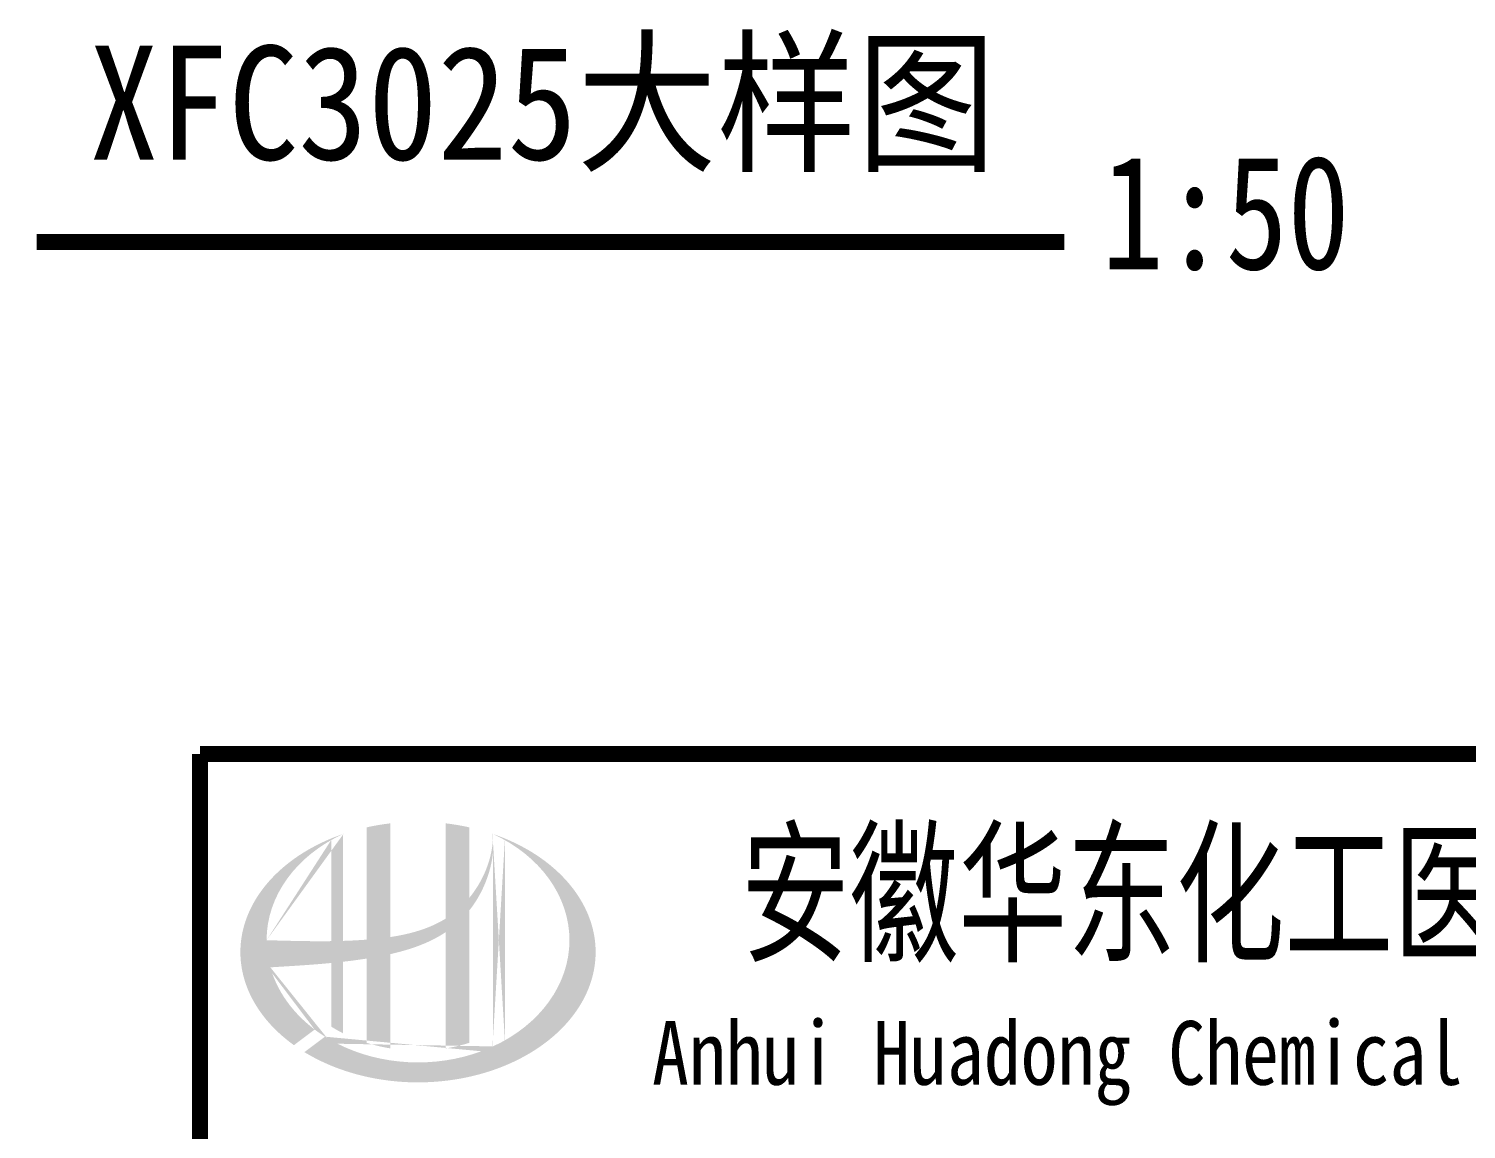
# Model space of a CAD drawing. Extents: x 4796190 to 4921527, y -485691 to -238224.
# Drawn here: x 4885626 to 4891938, y -480338 to -475507 of the extents above; entities that cross this region are included whole.
import ezdxf
from ezdxf.enums import TextEntityAlignment as Align

# ---------------------------------------------------------------- set-up
doc = ezdxf.new("R2010")
doc.units = 0
doc.header["$LTSCALE"] = 1000
doc.header["$MEASUREMENT"] = 0
doc.layers.get('0').update_dxf_attribs({"linetype": 'CONTINUOUS'})
doc.layers.add('图名', color=15, linetype='CONTINUOUS')
doc.styles.add('宋体', font='', dxfattribs={"width": 0.7})
doc.styles.get('宋体').set_extended_font_data('SimSun')

msp = doc.modelspace()

# ---------------------------------------------------------------- hatches: boundary and pattern name
h = msp.add_hatch(color=256)
edge = h.paths.add_edge_path()
edge.add_spline(control_points=[(4887213.7, -479569.1), (4887219.8, -479567.7), (4887225.9, -479566.3), (4887275, -479554.4), (4887317.6, -479541.4), (4887392.6, -479510.3), (4887425.6, -479493.3), (4887456.4, -479472.7)], knot_values=[61.629012, 61.629012, 61.629012, 61.629012, 63.330431, 63.330431, 75.353634, 75.353634, 85.398649, 85.398649, 85.398649, 85.398649], degree=3, periodic=0)
edge.add_line((4887456.4, -479472.7), (4887456.4, -479983))
edge.add_spline(control_points=[(4887456.4, -479983), (4887473.6, -479980.2), (4887490.6, -479976.9), (4887525.3, -479968.8), (4887543, -479964), (4887560.4, -479958.5)], knot_values=[4.908456, 4.908456, 4.908456, 4.908456, 4.992821, 4.992821, 5.083034, 5.083034, 5.083034, 5.083034], degree=3, periodic=0)
edge.add_line((4887560.4, -479958.5), (4887560.4, -479377.1))
edge.add_spline(control_points=[(4887560.4, -479377.1), (4887569.1, -479366.2), (4887577.3, -479354.8), (4887603.4, -479315.2), (4887619, -479285.2), (4887648.3, -479212.4), (4887659.5, -479168.6), (4887664.2, -479123.3), (4887664.3, -479122), (4887664.4, -479120.8)], knot_values=[97.991744, 97.991744, 97.991744, 97.991744, 101.64219, 101.64219, 110.337975, 110.337975, 121.934322, 121.934322, 122.270691, 122.270691, 122.270691, 122.270691], degree=3, periodic=0)
edge.add_line((4887664.4, -479120.8), (4887664.4, -479050.3))
edge.add_spline(control_points=[(4887664.4, -479050.3), (4887664.3, -479058), (4887664, -479065.7), (4887663.4, -479073.4)], knot_values=[126.194075, 126.194075, 126.194075, 126.194075, 128.396762, 128.396762, 128.396762, 128.396762], degree=3, periodic=0)
edge.add_spline(control_points=[(4887663.4, -479073.4), (4887662.9, -479079.6), (4887662.3, -479085.8), (4887661.5, -479092)], knot_values=[124.417049, 124.417049, 124.417049, 124.417049, 126.194075, 126.194075, 126.194075, 126.194075], degree=3, periodic=0)
edge.add_spline(control_points=[(4887661.5, -479092), (4887660.4, -479101.1), (4887658.9, -479110.2), (4887657.1, -479119.3)], knot_values=[121.80529, 121.80529, 121.80529, 121.80529, 124.417049, 124.417049, 124.417049, 124.417049], degree=3, periodic=0)
edge.add_spline(control_points=[(4887657.1, -479119.3), (4887654.8, -479131.5), (4887651.8, -479143.6), (4887648.3, -479155.6)], knot_values=[118.31574, 118.31574, 118.31574, 118.31574, 121.80529, 121.80529, 121.80529, 121.80529], degree=3, periodic=0)
edge.add_spline(control_points=[(4887648.3, -479155.6), (4887644.8, -479167.7), (4887640.8, -479179.8), (4887636.2, -479191.6)], knot_values=[114.795988, 114.795988, 114.795988, 114.795988, 118.31574, 118.31574, 118.31574, 118.31574], degree=3, periodic=0)
edge.add_spline(control_points=[(4887636.2, -479191.6), (4887631.7, -479203.3), (4887626.8, -479214.8), (4887621.3, -479226.2)], knot_values=[111.329641, 111.329641, 111.329641, 111.329641, 114.795988, 114.795988, 114.795988, 114.795988], degree=3, periodic=0)
edge.add_spline(control_points=[(4887621.3, -479226.2), (4887615.8, -479237.7), (4887609.8, -479249.1), (4887603.3, -479260.2)], knot_values=[107.79529, 107.79529, 107.79529, 107.79529, 111.329641, 111.329641, 111.329641, 111.329641], degree=3, periodic=0)
edge.add_spline(control_points=[(4887603.3, -479260.2), (4887597, -479271), (4887590.3, -479281.5), (4887583.2, -479291.8)], knot_values=[104.343579, 104.343579, 104.343579, 104.343579, 107.79529, 107.79529, 107.79529, 107.79529], degree=3, periodic=0)
edge.add_spline(control_points=[(4887583.2, -479291.8), (4887576, -479302.2), (4887568.4, -479312.2), (4887560.4, -479321.9)], knot_values=[100.8507, 100.8507, 100.8507, 100.8507, 104.343579, 104.343579, 104.343579, 104.343579], degree=3, periodic=0)
edge.add_line((4887560.4, -479321.9), (4887560.4, -479012.7))
edge.add_spline(control_points=[(4887560.4, -479012.7), (4887526.4, -479005.1), (4887491.6, -478999.2), (4887456.4, -478995.1)], knot_values=[4.423999, 4.423999, 4.423999, 4.423999, 4.558741, 4.558741, 4.558741, 4.558741], degree=3, periodic=0)
edge.add_line((4887456.4, -478995.1), (4887456.4, -479413.3))
edge.add_spline(control_points=[(4887456.4, -479413.3), (4887384.5, -479457.8), (4887300.3, -479481), (4887213.7, -479494.1)], knot_values=[63.246215, 63.246215, 63.246215, 63.246215, 87.689124, 87.689124, 87.689124, 87.689124], degree=3, periodic=0)
edge.add_line((4887213.7, -479494.1), (4887213.7, -478995.1))
edge.add_spline(control_points=[(4887213.7, -478995.1), (4887178.6, -478999.2), (4887143.8, -479005.1), (4887109.7, -479012.7)], knot_values=[4.866038, 4.866038, 4.866038, 4.866038, 5.000777, 5.000777, 5.000777, 5.000777], degree=3, periodic=0)
edge.add_line((4887109.7, -479012.7), (4887109.7, -479505.5))
edge.add_spline(control_points=[(4887109.7, -479505.5), (4887108.1, -479505.6), (4887073.1, -479508.3), (4887038.5, -479510), (4887005.7, -479511)], knot_values=[43.657356, 43.657356, 43.657356, 43.657356, 44.134253, 53.497092, 53.497092, 53.497092, 53.497092], degree=3, periodic=0)
edge.add_line((4887005.7, -479511), (4887005.7, -479041.9))
edge.add_spline(control_points=[(4887005.7, -479041.9), (4886988.7, -479047.8), (4886972, -479054.1), (4886955.5, -479060.8)], knot_values=[5.14157, 5.14157, 5.14157, 5.14157, 5.212921, 5.212921, 5.212921, 5.212921], degree=3, periodic=0)
edge.add_spline(control_points=[(4886955.5, -479060.8), (4886948.6, -479063.6), (4886941.8, -479066.5), (4886909.6, -479080.7), (4886885, -479093), (4886861.5, -479106.2)], knot_values=[5.212921, 5.212921, 5.212921, 5.212921, 5.24296, 5.24296, 5.355623, 5.355623, 5.355623, 5.355623], degree=3, periodic=0)
edge.add_spline(control_points=[(4886861.5, -479106.2), (4886846.7, -479114.5), (4886832.2, -479123.3), (4886818.2, -479132.4)], knot_values=[5.355623, 5.355623, 5.355623, 5.355623, 5.426974, 5.426974, 5.426974, 5.426974], degree=3, periodic=0)
edge.add_spline(control_points=[(4886818.2, -479132.4), (4886810.8, -479137.2), (4886803.5, -479142.1), (4886790, -479151.6), (4886783.8, -479156.1), (4886777.7, -479160.7)], knot_values=[5.426974, 5.426974, 5.426974, 5.426974, 5.464765, 5.464765, 5.498325, 5.498325, 5.498325, 5.498325], degree=3, periodic=0)
edge.add_spline(control_points=[(4886777.7, -479160.7), (4886751.6, -479180.3), (4886727.5, -479201.2), (4886705.6, -479223.1)], knot_values=[5.498325, 5.498325, 5.498325, 5.498325, 5.641027, 5.641027, 5.641027, 5.641027], degree=3, periodic=0)
edge.add_spline(control_points=[(4886705.6, -479223.1), (4886698.6, -479230.1), (4886691.9, -479237.2), (4886671.4, -479259.8), (4886658.6, -479275.7), (4886646.8, -479291.9)], knot_values=[5.641027, 5.641027, 5.641027, 5.641027, 5.686569, 5.686569, 5.783729, 5.783729, 5.783729, 5.783729], degree=3, periodic=0)
edge.add_spline(control_points=[(4886646.8, -479291.9), (4886631.7, -479312.6), (4886618.3, -479334), (4886605.2, -479359), (4886603.6, -479362.2), (4886602, -479365.3)], knot_values=[5.783729, 5.783729, 5.783729, 5.783729, 5.908374, 5.908374, 5.92643, 5.92643, 5.92643, 5.92643], degree=3, periodic=0)
edge.add_spline(control_points=[(4886602, -479365.3), (4886589.6, -479390.5), (4886579.5, -479416.1), (4886572, -479442)], knot_values=[5.92643, 5.92643, 5.92643, 5.92643, 6.069132, 6.069132, 6.069132, 6.069132], degree=3, periodic=0)
edge.add_spline(control_points=[(4886572, -479442), (4886568.8, -479453.1), (4886566, -479464.3), (4886560.7, -479490.5), (4886558.4, -479505.5), (4886557, -479520.6)], knot_values=[6.069132, 6.069132, 6.069132, 6.069132, 6.130179, 6.130179, 6.211834, 6.211834, 6.211834, 6.211834], degree=3, periodic=0)
edge.add_spline(control_points=[(4886557, -479520.6), (4886555.7, -479533.7), (4886555.1, -479546.9), (4886555.1, -479560.1)], knot_values=[6.211834, 6.211834, 6.211834, 6.211834, 6.283185, 6.283185, 6.283185, 6.283185], degree=3, periodic=0)
edge.add_spline(control_points=[(4886555.1, -479560.1), (4886555.1, -479569.5), (4886555.4, -479578.8), (4886556, -479588.1)], knot_values=[6.283185, 6.283185, 6.283185, 6.283185, 6.333655, 6.333655, 6.333655, 6.333655], degree=3, periodic=0)
edge.add_spline(control_points=[(4886556, -479588.1), (4886557.3, -479606.8), (4886559.8, -479625.4), (4886563.6, -479643.9)], knot_values=[6.333655, 6.333655, 6.333655, 6.333655, 6.434594, 6.434594, 6.434594, 6.434594], degree=3, periodic=0)
edge.add_spline(control_points=[(4886563.6, -479643.9), (4886563.8, -479645.1), (4886564.1, -479646.3), (4886568, -479664.8), (4886572.8, -479682), (4886578.6, -479699)], knot_values=[6.434594, 6.434594, 6.434594, 6.434594, 6.441278, 6.441278, 6.535532, 6.535532, 6.535532, 6.535532], degree=3, periodic=0)
edge.add_spline(control_points=[(4886578.6, -479699), (4886584.9, -479717.2), (4886592.4, -479735.3), (4886601.1, -479753.1)], knot_values=[6.535532, 6.535532, 6.535532, 6.535532, 6.636471, 6.636471, 6.636471, 6.636471], degree=3, periodic=0)
edge.add_spline(control_points=[(4886601.1, -479753.1), (4886603.3, -479757.6), (4886605.6, -479762), (4886615, -479779.7), (4886622.7, -479792.7), (4886631, -479805.5)], knot_values=[6.636471, 6.636471, 6.636471, 6.636471, 6.661894, 6.661894, 6.73741, 6.73741, 6.73741, 6.73741], degree=3, periodic=0)
edge.add_spline(control_points=[(4886631, -479805.5), (4886642.2, -479822.7), (4886654.6, -479839.5), (4886668.1, -479855.9)], knot_values=[6.73741, 6.73741, 6.73741, 6.73741, 6.838349, 6.838349, 6.838349, 6.838349], degree=3, periodic=0)
edge.add_spline(control_points=[(4886668.1, -479855.9), (4886674, -479863), (4886680.2, -479870.1), (4886694.7, -479886.1), (4886703.2, -479894.9), (4886712.1, -479903.5)], knot_values=[6.838349, 6.838349, 6.838349, 6.838349, 6.88251, 6.88251, 6.939288, 6.939288, 6.939288, 6.939288], degree=3, periodic=0)
edge.add_spline(control_points=[(4886712.1, -479903.5), (4886727.9, -479918.9), (4886744.8, -479933.7), (4886762.7, -479947.9)], knot_values=[6.939288, 6.939288, 6.939288, 6.939288, 7.040227, 7.040227, 7.040227, 7.040227], degree=3, periodic=0)
edge.add_spline(control_points=[(4886762.7, -479947.9), (4886771.6, -479955), (4886780.8, -479962), (4886790.2, -479968.8)], knot_values=[7.040227, 7.040227, 7.040227, 7.040227, 7.090696, 7.090696, 7.090696, 7.090696], degree=3, periodic=0)
edge.add_line((4886790.2, -479968.8), (4886881.4, -479900.4))
edge.add_ellipse((4887335.1, -479508.1), major_axis=(665, 0), ratio=0.806676, start_angle=192.81901, end_angle=226.98533, ccw=False)
edge.add_spline(control_points=[(4886686.6, -479627.2), (4886710.7, -479625.7), (4886734.7, -479624.2), (4886823.4, -479618.7), (4886888.2, -479614.4), (4886953.7, -479608.1)], knot_values=[11.398263, 11.398263, 11.398263, 11.398263, 18.40729, 18.40729, 37.18094, 37.18094, 37.18094, 37.18094], degree=3, periodic=0)
edge.add_line((4886953.7, -479608.1), (4886953.7, -479887.1))
edge.add_spline(control_points=[(4886953.7, -479887.1), (4886957.3, -479889.4), (4886960.9, -479891.6), (4886977.8, -479901.8), (4886991.6, -479909.3), (4887005.7, -479916.5)], knot_values=[4.049945, 4.049945, 4.049945, 4.049945, 4.072021, 4.072021, 4.153257, 4.153257, 4.153257, 4.153257], degree=3, periodic=0)
edge.add_line((4887005.7, -479916.5), (4887005.7, -479602.6))
edge.add_spline(control_points=[(4887005.7, -479602.6), (4887037.9, -479598.9), (4887070.3, -479594.7), (4887105.2, -479589.3), (4887107.5, -479589), (4887109.7, -479588.6)], knot_values=[42.135009, 42.135009, 42.135009, 42.135009, 51.307228, 51.307228, 51.948574, 51.948574, 51.948574, 51.948574], degree=3, periodic=0)
edge.add_line((4887109.7, -479588.6), (4887109.7, -479958.5))
edge.add_spline(control_points=[(4887109.7, -479958.5), (4887143.4, -479969.1), (4887178.2, -479977.3), (4887213.7, -479983)], knot_values=[4.34174, 4.34174, 4.34174, 4.34174, 4.516316, 4.516316, 4.516316, 4.516316], degree=3, periodic=0)
edge.add_line((4887213.7, -479983), (4887213.7, -479569.1))
edge = h.paths.add_edge_path(flags=16)
edge.add_ellipse((4887335.1, -479508.1), major_axis=(665, 0), ratio=0.806676, start_angle=124.98746, end_angle=179.99898, ccw=False)
edge.add_line((4886953.7, -479068.6), (4886953.7, -479512.2))
edge.add_spline(control_points=[(4886953.7, -479512.2), (4886858.4, -479513.5), (4886764.4, -479510.5), (4886670, -479508.1)], knot_values=[11.27373, 11.27373, 11.27373, 11.27373, 38.687513, 38.687513, 38.687513, 38.687513], degree=3, periodic=0)
edge = h.paths.add_edge_path()
edge.add_spline(control_points=[(4886836.2, -479999.3), (4886867.3, -480018.3), (4886900.4, -480035.5), (4886985.1, -480072.7), (4887038.3, -480090.6), (4887149.1, -480117.2), (4887206.5, -480125.9), (4887322.7, -480133.7), (4887381.3, -480132.7), (4887496.9, -480121.2), (4887553.8, -480110.7), (4887662.8, -480080.7), (4887714.9, -480061.1), (4887811.8, -480014.3), (4887856.6, -479986.9), (4887936.6, -479926), (4887971.8, -479892.4), (4888031.1, -479820.9), (4888055.2, -479783), (4888091.6, -479704.9), (4888103.9, -479664.7), (4888116.4, -479583.5), (4888116.7, -479542.5), (4888105.2, -479461), (4888093.4, -479420.5), (4888057.8, -479341.8), (4888034, -479303.6), (4887975.2, -479231.4), (4887940.2, -479197.5), (4887860.4, -479135.8), (4887815.6, -479108.1), (4887734.4, -479068.4), (4887700.1, -479054.1), (4887664.4, -479041.9)], knot_values=[0.886421, 0.886421, 0.886421, 0.886421, 1.040557, 1.040557, 1.261172, 1.261172, 1.481788, 1.481788, 1.702404, 1.702404, 1.92302, 1.92302, 2.143636, 2.143636, 2.364252, 2.364252, 2.584868, 2.584868, 2.805484, 2.805484, 3.026099, 3.026099, 3.246715, 3.246715, 3.46852, 3.46852, 3.690325, 3.690325, 3.91213, 3.91213, 4.133935, 4.133935, 4.283209, 4.283209, 4.283209, 4.283209], degree=3, periodic=0)
edge.add_line((4887664.4, -479041.9), (4887664.4, -479042))
edge.add_spline(control_points=[(4887664.4, -479042.1), (4887664.4, -479044.8), (4887664.4, -479047.6), (4887664.4, -479050.3)], knot_values=[128.396762, 128.396762, 128.396762, 128.396762, 129.192193, 129.192193, 129.192193, 129.192193], degree=3, periodic=0)
edge.add_line((4887664.4, -479050.3), (4887664.4, -479974.2))
edge.add_ellipse((4887335.1, -479508.1), major_axis=(665, 0), ratio=0.806676, start_angle=232.10542, end_angle=299.68334, ccw=False)
edge.add_line((4886926.6, -479931.5), (4886836.2, -479999.3))
edge = h.paths.add_edge_path(flags=16)
edge.add_ellipse((4887335.1, -479508.1), major_axis=(665, 0), ratio=0.806676, start_angle=304.98746, end_angle=415.01211, ccw=False)
edge.add_line((4887716.4, -479947.6), (4887716.4, -479068.6))

# ---------------------------------------------------------------- linework, layer by layer
at = {"const_width": 70}
for points in [[(4886377.2, -478690.7), (4886377.2, -484690.7)], [(4904377.2, -478690.7), (4886377.2, -478690.7)]]:
    msp.add_lwpolyline(points, dxfattribs=at)
at = {"layer": '图名', "const_width": 70}
msp.add_lwpolyline([(4885660.8, -476443), (4890173.4, -476443)], dxfattribs=at)

# ---------------------------------------------------------------- texts
at = {"style": '宋体'}
for s, height, width, p in [('安徽华东化工医药工程有限责任公司', 500, 0.7, (4892572.1, -479290.7)), ('Anhui Huadong Chemical & Medical Engineering Co.,Ltd', 280, 0.85, (4892572.1, -480040.7))]:
    msp.add_text(s, height=height, dxfattribs=dict(at, width=width)).set_placement(p, align=Align.MIDDLE)
at = {"layer": '图名', "style": '宋体'}
for s, width, p in [('XFC3025大样图', 0.9, (4885890.5, -476082.2)), ('1:50', 0.8, (4890337.1, -476563.1))]:
    msp.add_text(s, height=500, dxfattribs=dict(at, width=width)).set_placement(p)

doc.saveas('drawing.dxf')
